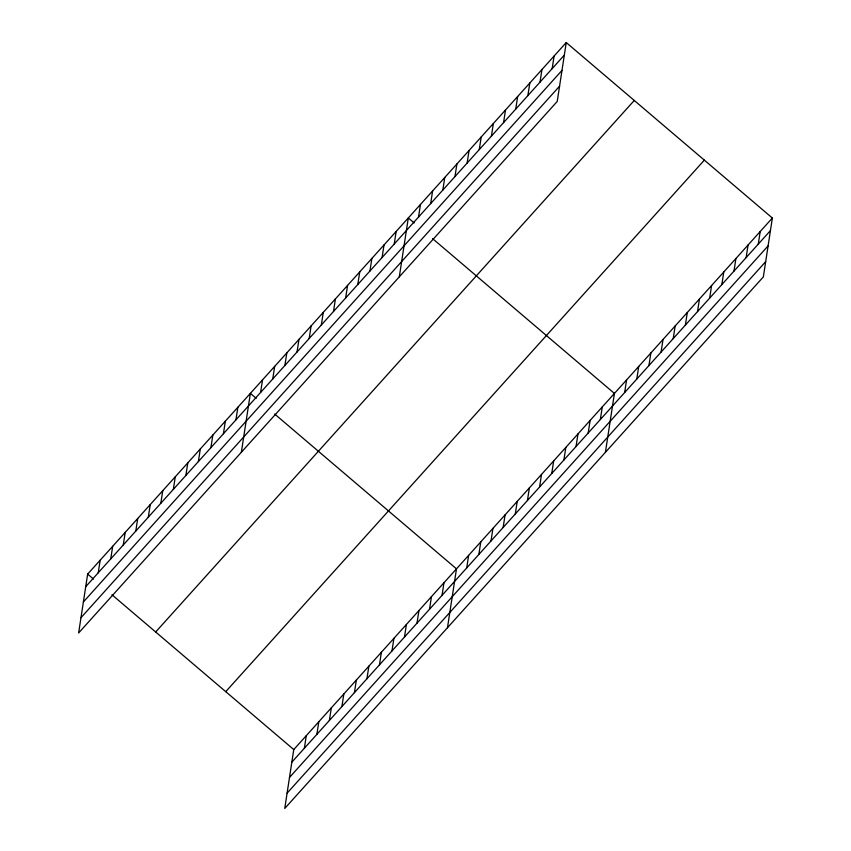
<?xml version="1.0" encoding="UTF-8"?>
<svg xmlns="http://www.w3.org/2000/svg" width="851" height="851" viewBox="0 0 851 851"><rect width="100%" height="100%" fill="white"/><g stroke="black" fill="none" stroke-linecap="round" stroke-linejoin="round"><path stroke-width="1.28" d="M566.245 42.55L87.653 574.095L78.643 632.963L557.235 101.429L566.245 42.55L772.357 218.037L763.347 276.905L284.755 808.45L293.765 749.571L772.357 218.037M98.248 572.776L100.173 560.192M110.758 558.873L112.683 546.289M123.278 544.97L125.203 532.386M135.798 531.077L137.724 518.482M148.308 517.174L150.244 504.579M160.828 503.271L162.754 490.676M173.349 489.368L175.274 476.773M185.858 475.464L187.794 462.88M198.379 461.561L200.304 448.977M210.899 447.658L212.824 435.074M223.419 433.755L225.345 421.171M235.929 419.862L237.855 407.267M241.365 452.243L250.375 393.364L256.204 398.332M260.597 392.46L262.523 379.876M272.745 378.972L274.671 366.377M284.894 365.473L286.819 352.888M297.042 351.984L298.967 339.389M309.19 338.496L311.115 325.901M321.338 324.997L323.263 312.413M333.486 311.509L335.422 298.914M345.634 298.01L347.57 285.425M357.792 284.521L359.718 271.926M369.94 271.022L371.866 258.438M304.36 748.263L306.286 735.668M382.088 257.534L384.014 244.939M316.87 734.36L318.795 721.765M394.236 244.046L396.162 231.451M329.39 720.457L331.316 707.862M399.3 276.841L408.31 217.962L414.139 222.919M341.911 706.553L343.836 693.969M418.532 217.058L420.458 204.463M354.42 692.65L356.346 680.066M430.68 203.559L432.606 190.975M366.941 678.747L368.866 666.163M442.828 190.071L444.754 177.476M379.461 664.844L381.386 652.26M454.977 176.572L456.902 163.988M391.971 650.951L393.907 638.356M467.125 163.084L469.05 150.489M404.491 637.048L406.416 624.453M479.273 149.585L481.198 137M417.011 623.145L418.937 610.55M491.421 136.096L493.346 123.512M503.569 122.608L505.505 110.013M429.521 609.242L431.457 596.657M515.727 109.109L517.653 96.525M442.041 595.338L443.967 582.754M527.875 95.62L529.801 83.026M447.477 627.73L456.487 568.851L274.671 414.043M540.023 82.121L541.949 69.537M466.71 567.947L468.635 555.352M552.171 68.633L554.097 56.038M478.858 554.448L480.783 541.864M491.006 540.959L492.931 528.375M503.154 527.471L505.079 514.876M515.302 513.972L517.227 501.388M527.45 500.484L529.375 487.889M539.598 486.985L541.523 474.401M551.746 473.496L553.682 460.902M563.894 459.997L565.83 447.413M576.053 446.509L577.978 433.914M588.201 433.021L590.126 420.426M600.349 419.522L602.274 406.938M605.412 452.317L614.422 393.439L432.606 238.642M624.645 392.534L626.57 379.95M636.793 379.046L638.718 366.451M648.941 365.547L650.866 352.963M661.089 352.059L663.014 339.464M673.237 338.57L675.162 325.976M685.385 325.071L687.31 312.487M697.533 311.583L699.458 298.988M709.681 298.084L711.606 285.5M721.829 284.596L723.765 272.001M733.987 271.097L735.913 258.513M746.136 257.608L748.061 245.014M758.284 244.109L760.209 231.525M85.728 586.679L564.319 55.134M83.387 601.955L561.979 70.41M80.983 617.688L559.575 86.153M155.669 631.995L634.261 100.461M225.749 691.661L704.341 160.126M291.84 762.166L770.432 230.621M289.5 777.442L768.091 245.896M287.095 793.175L765.687 261.64M87.653 574.095L93.482 579.052M111.949 594.775L293.765 749.571"/></g></svg>
